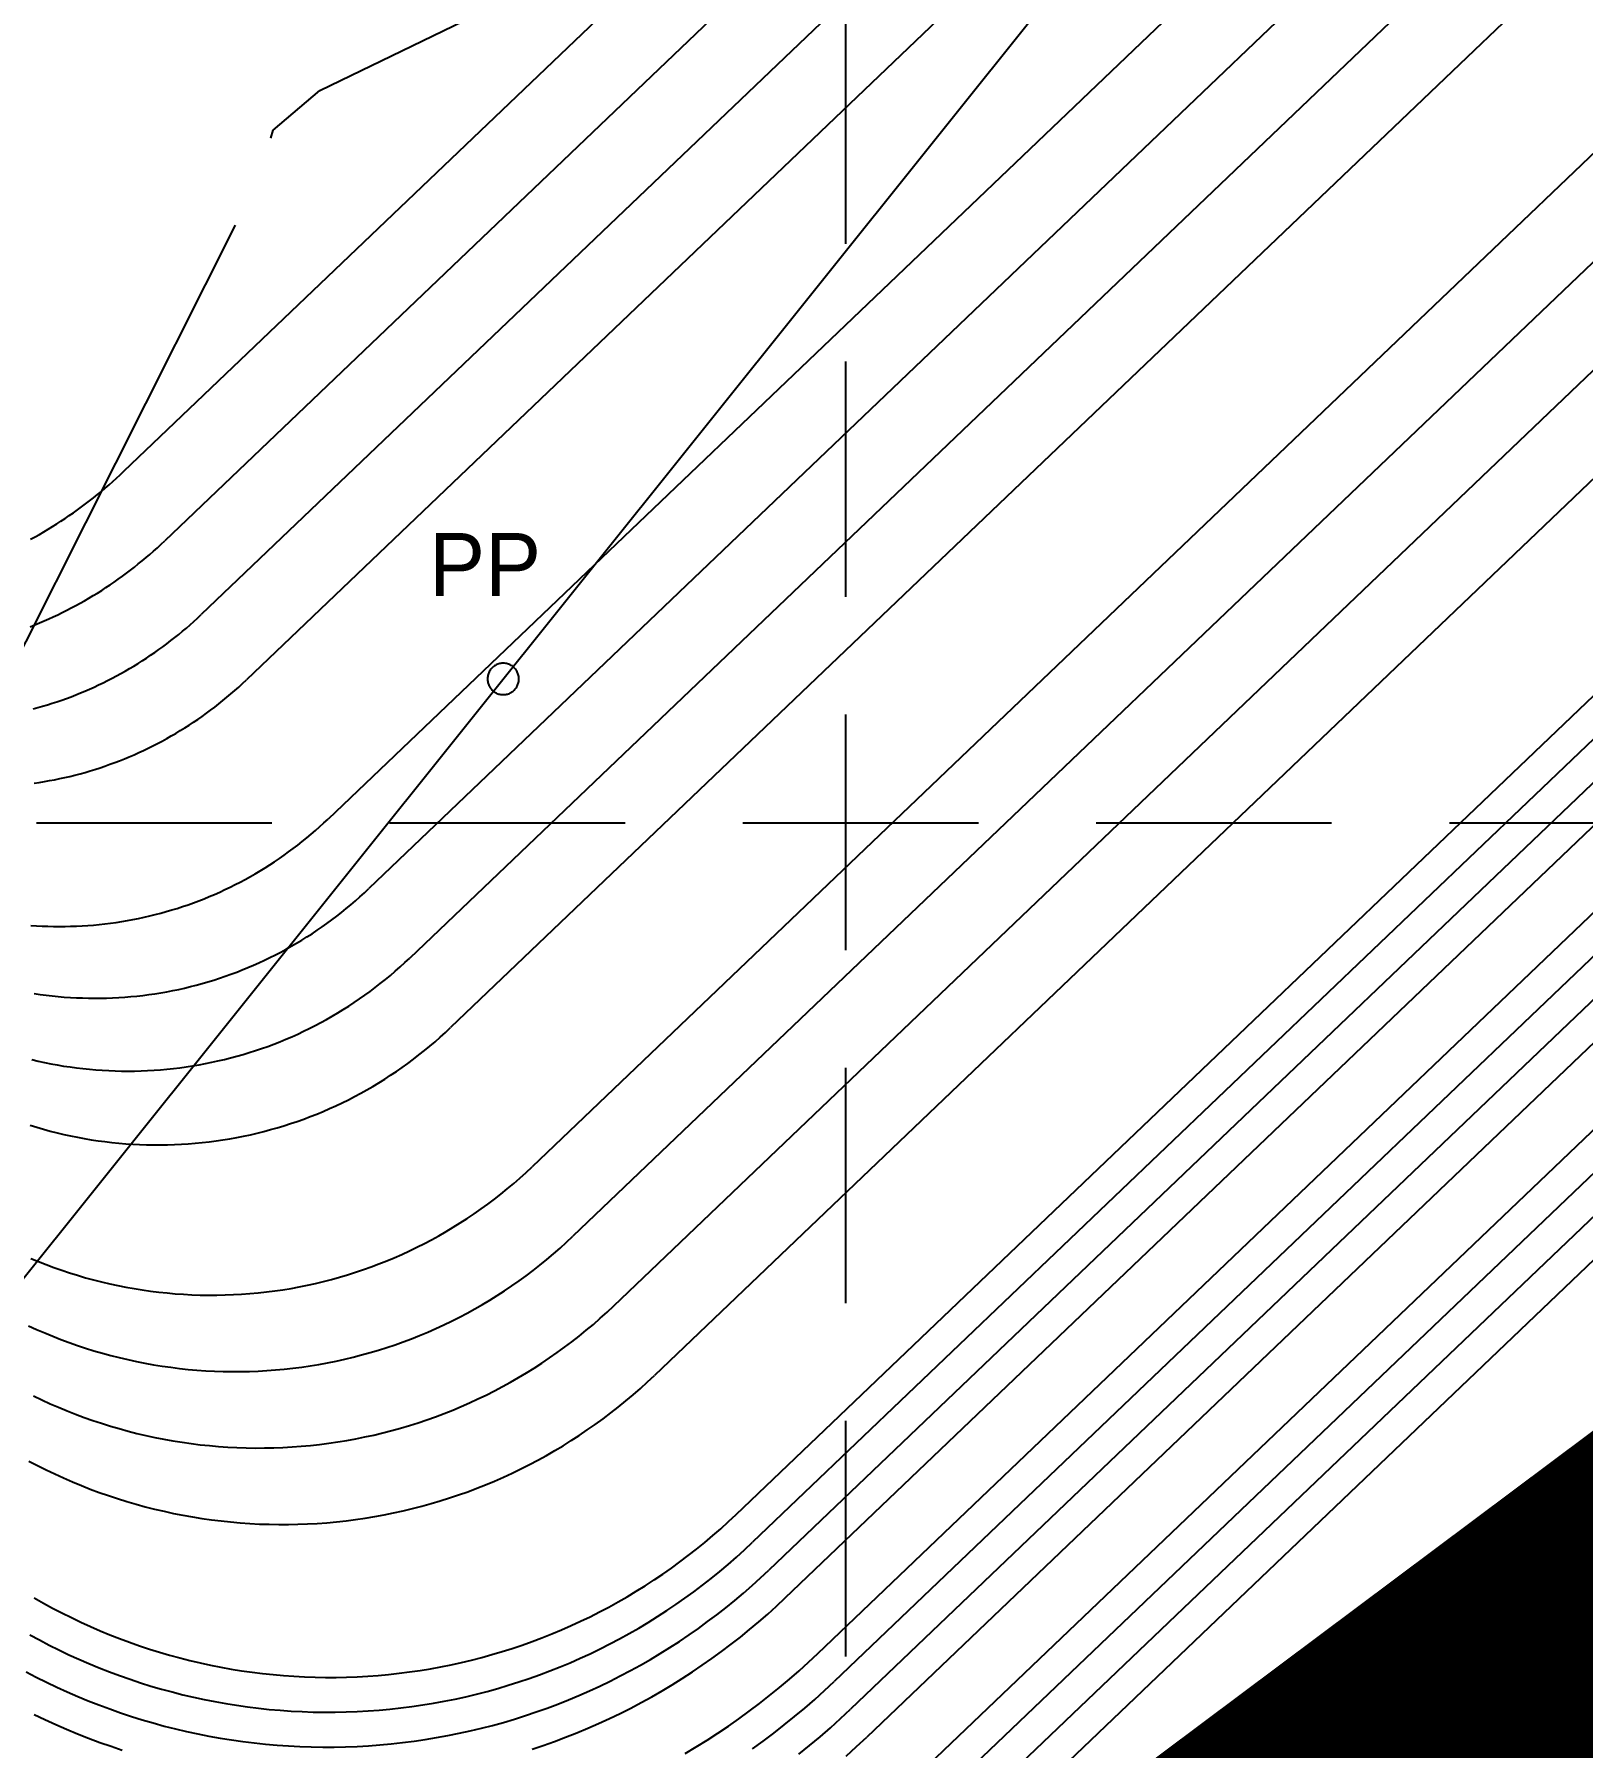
# Model space of a CAD drawing. Header units: inches. Extents: x 2439273 to 2445077, y 7048639 to 7057917.
# Drawn here: x 2443519.5 to 2443716.8, y 7054173.5 to 7054391.8 of the extents above; entities that cross this region are included whole.
import ezdxf
from ezdxf.enums import TextEntityAlignment as Align

# ---------------------------------------------------------------- set-up
doc = ezdxf.new("R2010")
doc.units = ezdxf.units.IN
doc.header["$LTSCALE"] = 300
doc.header["$MEASUREMENT"] = 0
for name, pattern in [('DASHED', [0.29, 0.25, -0.04]), ('DASHEDX2', [0.165, 0.125, -0.04]), ('HIDDEN', [0.375, 0.25, -0.125])]:
    doc.linetypes.add(name, pattern=pattern)
for name, color, linetype in [('DRAINAGE_AREA', 250, 'DASHEDX2'), ('EC', 43, 'DASHEDX2'), ('GRID', 254, 'HIDDEN'), ('new', 3, 'Continuous'), ('PC', 43, 'DASHEDX2'), ('SILT FENCE', 200, 'Continuous')]:
    doc.layers.add(name, color=color, linetype=linetype)
doc.styles.add('TMODELF', font='tmodelf')

msp = doc.modelspace()

# ---------------------------------------------------------------- linework, layer by layer
at = {"layer": 'DRAINAGE_AREA', "color": 7, "linetype": 'DASHED', "const_width": 12, "flags": 128}
msp.add_lwpolyline([(2443106.66, 7052755.35), (2443096.8, 7052982.69), (2443073, 7053091.07), (2443087.96, 7053145.28), (2443138.25, 7053196.62), (2443245.64, 7053250.43), (2443396.74, 7053396.94), (2443402.06, 7053410.98), (2443400.1, 7053435.17), (2443361.75, 7053581.78), (2443355.66, 7053626.05), (2443360.45, 7053690.9), (2443396.83, 7053883.3), (2443421.37, 7054049.31), (2443414.77, 7054126.49), (2443427.59, 7054140.78), (2443497.6, 7054080.11), (2443546.45, 7054074.82), (2443599.67, 7054089.86), (2443685.52, 7054148.73), (2443804.94, 7054275.14), (2443922.68, 7054400.33), (2443990.83, 7054505.4), (2444058.57, 7054642.79), (2444106.47, 7054805.37), (2444125.27, 7054960.81), (2444123.2, 7055116.72), (2444064.64, 7055322.88), (2444010.18, 7055463.55), (2443984.7, 7055528.55), (2443959.04, 7055566.29), (2443932.51, 7055584.7), (2443905.48, 7055590.74), (2443851.57, 7055589.55), (2443765.99, 7055561.71), (2443663.38, 7055510.99), (2443526.32, 7055444.97), (2443425.34, 7055399.43), (2443302.28, 7055347.44), (2443212.92, 7055306.2), (2443135.2, 7055270.14), (2442881.65, 7055688.23), (2442876.71, 7055729.81), (2442799.41, 7055726.7), (2442738.04, 7055727.32), (2442685.42, 7055731.26), (2442624.65, 7055737.58), (2442572.25, 7055746.95), (2442523.23, 7055757.19), (2442430.32, 7055787.75), (2442371.93, 7055810.61), (2442291.41, 7055853.15), (2442173.1, 7055922.06), (2442058.06, 7055991.09), (2441727.23, 7056189.12), (2441528.98, 7056300.85), (2441427.34, 7056352.17), (2441386.01, 7056367.81), (2441347.42, 7056379.61), (2441243.61, 7056401.56), (2441166.77, 7056414.97), (2441045.88, 7056423.53), (2440971.8, 7056416.89), (2440887.42, 7056397.1), (2440803.2, 7056370.56), (2440808.87, 7056305.65), (2440829.52, 7056148.48), (2440839.18, 7056106.98), (2440849.31, 7056074.16), (2440863.85, 7056044.5), (2440887.71, 7056006.48), (2440936.05, 7055957.6), (2441004.91, 7055891.69), (2441064.92, 7055847.87)], dxfattribs=at)
at = {"layer": 'EC', "color": 43, "linetype": 'DASHED', "flags": 128}
msp.add_lwpolyline([(2443511.42, 7054300.48), (2443548.13, 7054373.47), (2443549.9, 7054379.58), (2443555.88, 7054384.63), (2443715.85, 7054462.31), (2443717.13, 7054463.67), (2443822.87, 7054531.66), (2443863.04, 7054569.1), (2443856.64, 7054519.64)], dxfattribs=at)
at = {"layer": 'GRID', "linetype": 'HIDDEN', "ltscale": 0.4}
for p, q in [((2443623.18, 7049370.11), (2443622.65, 7057765.42)), ((2439424.76, 7054291.31), (2444925.44, 7054291.31))]:
    msp.add_line(p, q, dxfattribs=at)
at = {"layer": 'new', "color": 3, "linetype": 'Continuous', "flags": 128}
msp.add_lwpolyline([(2441289.54, 7051575.25), (2441328.35, 7051607.02), (2441505.77, 7051755.74), (2441595.35, 7051831.79), (2441798.77, 7052085.82), (2441984.9, 7052317.12), (2442210.74, 7052600.11), (2442422.81, 7052864.7), (2442642.04, 7053138.47), (2443656.45, 7054406.17), (2443988.28, 7054583.22), (2444082, 7054633.72)], dxfattribs=at)
msp.add_lwpolyline([(2443580.64, 7054311.07), (2443580.55, 7054311.16), (2443580.45, 7054311.24), (2443580.35, 7054311.31), (2443580.24, 7054311.38), (2443580.13, 7054311.44), (2443580.02, 7054311.5), (2443579.9, 7054311.54), (2443579.78, 7054311.58), (2443579.66, 7054311.61), (2443579.54, 7054311.64), (2443579.41, 7054311.65), (2443579.29, 7054311.66), (2443579.16, 7054311.66), (2443579.03, 7054311.65), (2443578.91, 7054311.64), (2443578.79, 7054311.61), (2443578.66, 7054311.58), (2443578.54, 7054311.54), (2443578.43, 7054311.5), (2443578.31, 7054311.44), (2443578.2, 7054311.38), (2443578.1, 7054311.31), (2443578, 7054311.24), (2443577.9, 7054311.16), (2443577.81, 7054311.07), (2443577.72, 7054310.98), (2443577.64, 7054310.89), (2443577.57, 7054310.78), (2443577.5, 7054310.68), (2443577.44, 7054310.57), (2443577.39, 7054310.45), (2443577.34, 7054310.34), (2443577.3, 7054310.22), (2443577.27, 7054310.1), (2443577.25, 7054309.97), (2443577.23, 7054309.85), (2443577.22, 7054309.72), (2443577.22, 7054309.6), (2443577.23, 7054309.47), (2443577.25, 7054309.35), (2443577.27, 7054309.22), (2443577.3, 7054309.1), (2443577.34, 7054308.98), (2443577.39, 7054308.87), (2443577.44, 7054308.75), (2443577.5, 7054308.64), (2443577.57, 7054308.54), (2443577.64, 7054308.43), (2443577.72, 7054308.34), (2443577.81, 7054308.25), (2443577.9, 7054308.16), (2443578, 7054308.08), (2443578.1, 7054308.01), (2443578.2, 7054307.94), (2443578.31, 7054307.88), (2443578.43, 7054307.82), (2443578.54, 7054307.78), (2443578.66, 7054307.74), (2443578.79, 7054307.71), (2443578.91, 7054307.68), (2443579.03, 7054307.67), (2443579.16, 7054307.66), (2443579.29, 7054307.66), (2443579.41, 7054307.67), (2443579.54, 7054307.68), (2443579.66, 7054307.71), (2443579.78, 7054307.74), (2443579.9, 7054307.78), (2443580.02, 7054307.82), (2443580.13, 7054307.88), (2443580.24, 7054307.94), (2443580.35, 7054308.01), (2443580.45, 7054308.08), (2443580.55, 7054308.16), (2443580.64, 7054308.25), (2443580.72, 7054308.34), (2443580.8, 7054308.43), (2443580.88, 7054308.54), (2443580.94, 7054308.64), (2443581, 7054308.75), (2443581.06, 7054308.87), (2443581.1, 7054308.98), (2443581.14, 7054309.1), (2443581.17, 7054309.22), (2443581.2, 7054309.35), (2443581.21, 7054309.47), (2443581.22, 7054309.6), (2443581.22, 7054309.72), (2443581.21, 7054309.85), (2443581.2, 7054309.97), (2443581.17, 7054310.1), (2443581.14, 7054310.22), (2443581.1, 7054310.34), (2443581.06, 7054310.45), (2443581, 7054310.57), (2443580.94, 7054310.68), (2443580.88, 7054310.78), (2443580.8, 7054310.89), (2443580.72, 7054310.98), (2443580.64, 7054311.07)], close=True, dxfattribs=at)
at = {"layer": 'PC', "color": 24, "linetype": 'Continuous', "flags": 128}
for points in [[(2443530.9, 7054336.12), (2443656.02, 7054455.62)], [(2443662.92, 7054448.39), (2443536.1, 7054327.26)], [(2443669.83, 7054441.15), (2443540.74, 7054317.86)], [(2443676.74, 7054433.92), (2443546.5, 7054309.53)], [(2443690.55, 7054419.46), (2443556.91, 7054291.81)], [(2443697.46, 7054412.23), (2443562.11, 7054282.95)], [(2443704.36, 7054405), (2443567.31, 7054274.09)], [(2443711.27, 7054397.77), (2443572.51, 7054265.23)], [(2443725.09, 7054383.3), (2443582.91, 7054247.5)], [(2443731.99, 7054376.07), (2443588.11, 7054238.64)], [(2443593.31, 7054229.78), (2443738.9, 7054368.84)], [(2443745.81, 7054361.61), (2443598.51, 7054220.92)], [(2443519.48, 7054192.57), (2443520.64, 7054191.91), (2443521.82, 7054191.27), (2443523.01, 7054190.65), (2443524.21, 7054190.05), (2443525.42, 7054189.47), (2443526.64, 7054188.91), (2443527.87, 7054188.38), (2443529.11, 7054187.87), (2443530.36, 7054187.38), (2443531.62, 7054186.91), (2443532.89, 7054186.46), (2443534.16, 7054186.04), (2443535.44, 7054185.64), (2443536.73, 7054185.27), (2443538.02, 7054184.91), (2443539.32, 7054184.58), (2443540.63, 7054184.28), (2443541.94, 7054183.99), (2443543.26, 7054183.73), (2443544.58, 7054183.5), (2443545.9, 7054183.28), (2443547.23, 7054183.09), (2443548.56, 7054182.93), (2443549.9, 7054182.79), (2443551.24, 7054182.67), (2443552.57, 7054182.58), (2443553.91, 7054182.51), (2443555.25, 7054182.46), (2443556.6, 7054182.44), (2443557.94, 7054182.44), (2443559.28, 7054182.47), (2443560.62, 7054182.52), (2443561.96, 7054182.6), (2443563.3, 7054182.69), (2443564.63, 7054182.82), (2443565.97, 7054182.96), (2443567.3, 7054183.13), (2443568.63, 7054183.33), (2443569.95, 7054183.54), (2443571.27, 7054183.79), (2443572.59, 7054184.05), (2443573.9, 7054184.34), (2443575.2, 7054184.65), (2443576.5, 7054184.99), (2443577.79, 7054185.34), (2443579.08, 7054185.73), (2443580.36, 7054186.13), (2443581.63, 7054186.56), (2443582.9, 7054187.01), (2443584.15, 7054187.48), (2443585.4, 7054187.97), (2443586.64, 7054188.49), (2443587.87, 7054189.03), (2443589.08, 7054189.59), (2443590.29, 7054190.17), (2443591.49, 7054190.78), (2443592.68, 7054191.4), (2443593.85, 7054192.05), (2443595.02, 7054192.72), (2443596.17, 7054193.41), (2443597.31, 7054194.12), (2443598.44, 7054194.85), (2443599.55, 7054195.6), (2443600.65, 7054196.36), (2443601.73, 7054197.15), (2443602.8, 7054197.96), (2443603.86, 7054198.79), (2443604.9, 7054199.63), (2443605.93, 7054200.5), (2443606.94, 7054201.38), (2443607.93, 7054202.28), (2443608.91, 7054203.2), (2443759.62, 7054347.15)], [(2443762.38, 7054344.25), (2443610.99, 7054199.65)], [(2443765.15, 7054341.36), (2443613.07, 7054196.11)], [(2443615.15, 7054192.57), (2443767.91, 7054338.47)], [(2443519.02, 7054327.46), (2443519.59, 7054327.77), (2443520.14, 7054328.08), (2443520.7, 7054328.4), (2443521.25, 7054328.73), (2443521.79, 7054329.07), (2443522.34, 7054329.41), (2443522.88, 7054329.75), (2443523.41, 7054330.11), (2443523.94, 7054330.47), (2443524.47, 7054330.83), (2443524.99, 7054331.2), (2443525.51, 7054331.58), (2443526.02, 7054331.97), (2443526.53, 7054332.35), (2443527.04, 7054332.75), (2443527.54, 7054333.15), (2443528.03, 7054333.56), (2443528.52, 7054333.97), (2443529.01, 7054334.39), (2443529.49, 7054334.81), (2443529.97, 7054335.24), (2443530.44, 7054335.68), (2443530.9, 7054336.12)], [(2443619.31, 7054185.48), (2443773.43, 7054332.68)], [(2443776.2, 7054329.79), (2443621.4, 7054181.93)], [(2443518.96, 7054316.32), (2443519.55, 7054316.56), (2443520.14, 7054316.81), (2443520.73, 7054317.06), (2443521.32, 7054317.31), (2443521.9, 7054317.58), (2443522.48, 7054317.85), (2443523.05, 7054318.13), (2443523.62, 7054318.42), (2443524.19, 7054318.71), (2443524.76, 7054319.01), (2443525.32, 7054319.32), (2443525.88, 7054319.63), (2443526.43, 7054319.95), (2443526.98, 7054320.28), (2443527.52, 7054320.61), (2443528.07, 7054320.95), (2443528.6, 7054321.3), (2443529.14, 7054321.65), (2443529.66, 7054322.01), (2443530.19, 7054322.38), (2443530.71, 7054322.75), (2443531.22, 7054323.13), (2443531.73, 7054323.52), (2443532.24, 7054323.91), (2443532.74, 7054324.31), (2443533.23, 7054324.71), (2443533.73, 7054325.12), (2443534.21, 7054325.53), (2443534.69, 7054325.96), (2443535.17, 7054326.38), (2443535.64, 7054326.82), (2443536.1, 7054327.26)], [(2443778.96, 7054326.9), (2443623.48, 7054178.39)], [(2443781.72, 7054324.01), (2443625.56, 7054174.84)], [(2443519.33, 7054305.84), (2443519.94, 7054306.01), (2443520.55, 7054306.18), (2443521.16, 7054306.37), (2443521.77, 7054306.56), (2443522.37, 7054306.76), (2443522.98, 7054306.96), (2443523.58, 7054307.18), (2443524.17, 7054307.4), (2443524.76, 7054307.63), (2443525.36, 7054307.87), (2443525.94, 7054308.11), (2443526.53, 7054308.37), (2443527.11, 7054308.63), (2443527.68, 7054308.9), (2443528.26, 7054309.17), (2443528.83, 7054309.45), (2443529.4, 7054309.74), (2443529.96, 7054310.04), (2443530.52, 7054310.34), (2443531.07, 7054310.66), (2443531.62, 7054310.97), (2443532.17, 7054311.3), (2443532.71, 7054311.63), (2443533.25, 7054311.97), (2443533.78, 7054312.32), (2443534.31, 7054312.67), (2443534.84, 7054313.03), (2443535.36, 7054313.4), (2443535.87, 7054313.77), (2443536.38, 7054314.15), (2443536.89, 7054314.54), (2443537.39, 7054314.93), (2443537.88, 7054315.33), (2443538.37, 7054315.74), (2443538.86, 7054316.15), (2443539.34, 7054316.57), (2443539.81, 7054316.99), (2443540.28, 7054317.42), (2443540.74, 7054317.86)], [(2443629.72, 7054167.75), (2443787.25, 7054318.22)], [(2443631.8, 7054164.21), (2443790.01, 7054315.33)], [(2443792.77, 7054312.44), (2443633.88, 7054160.66)], [(2443519.46, 7054296.37), (2443520.11, 7054296.47), (2443520.77, 7054296.58), (2443521.42, 7054296.7), (2443522.08, 7054296.82), (2443522.73, 7054296.96), (2443523.38, 7054297.1), (2443524.02, 7054297.25), (2443524.67, 7054297.41), (2443525.31, 7054297.58), (2443525.95, 7054297.76), (2443526.59, 7054297.95), (2443527.22, 7054298.14), (2443527.86, 7054298.35), (2443528.49, 7054298.56), (2443529.11, 7054298.78), (2443529.74, 7054299.01), (2443530.36, 7054299.24), (2443530.97, 7054299.49), (2443531.59, 7054299.74), (2443532.2, 7054300.01), (2443532.81, 7054300.28), (2443533.41, 7054300.56), (2443534.01, 7054300.84), (2443534.6, 7054301.14), (2443535.2, 7054301.44), (2443535.78, 7054301.75), (2443536.37, 7054302.07), (2443536.94, 7054302.4), (2443537.52, 7054302.73), (2443538.09, 7054303.07), (2443538.65, 7054303.42), (2443539.21, 7054303.78), (2443539.77, 7054304.14), (2443540.32, 7054304.51), (2443540.87, 7054304.89), (2443541.41, 7054305.28), (2443541.94, 7054305.67), (2443542.47, 7054306.08), (2443543, 7054306.48), (2443543.51, 7054306.9), (2443544.03, 7054307.32), (2443544.53, 7054307.75), (2443545.04, 7054308.19), (2443545.53, 7054308.63), (2443546.02, 7054309.08), (2443546.5, 7054309.53)], [(2443795.54, 7054309.54), (2443586.14, 7054109.54)], [(2443519.04, 7054278.26), (2443519.77, 7054278.21), (2443520.49, 7054278.17), (2443521.22, 7054278.14), (2443521.94, 7054278.12), (2443522.67, 7054278.12), (2443523.4, 7054278.12), (2443524.12, 7054278.14), (2443524.85, 7054278.16), (2443525.58, 7054278.2), (2443526.3, 7054278.25), (2443527.02, 7054278.3), (2443527.75, 7054278.37), (2443528.47, 7054278.45), (2443529.19, 7054278.54), (2443529.91, 7054278.64), (2443530.63, 7054278.75), (2443531.35, 7054278.87), (2443532.06, 7054279), (2443532.77, 7054279.14), (2443533.48, 7054279.3), (2443534.19, 7054279.46), (2443534.9, 7054279.63), (2443535.6, 7054279.82), (2443536.3, 7054280.01), (2443537, 7054280.22), (2443537.69, 7054280.43), (2443538.38, 7054280.65), (2443539.07, 7054280.89), (2443539.76, 7054281.13), (2443540.44, 7054281.39), (2443541.11, 7054281.65), (2443541.78, 7054281.93), (2443542.45, 7054282.21), (2443543.12, 7054282.51), (2443543.78, 7054282.81), (2443544.43, 7054283.13), (2443545.08, 7054283.45), (2443545.73, 7054283.78), (2443546.37, 7054284.12), (2443547.01, 7054284.48), (2443547.64, 7054284.84), (2443548.26, 7054285.21), (2443548.88, 7054285.59), (2443549.5, 7054285.98), (2443550.1, 7054286.37), (2443550.71, 7054286.78), (2443551.3, 7054287.19), (2443551.89, 7054287.62), (2443552.48, 7054288.05), (2443553.05, 7054288.49), (2443553.63, 7054288.94), (2443554.19, 7054289.4), (2443554.75, 7054289.87), (2443555.3, 7054290.34), (2443555.84, 7054290.82), (2443556.38, 7054291.31), (2443556.91, 7054291.81)], [(2443519.48, 7054269.58), (2443520.24, 7054269.47), (2443521, 7054269.37), (2443521.77, 7054269.28), (2443522.54, 7054269.2), (2443523.31, 7054269.13), (2443524.08, 7054269.08), (2443524.85, 7054269.04), (2443525.62, 7054269.01), (2443526.39, 7054268.99), (2443527.16, 7054268.98), (2443527.93, 7054268.98), (2443528.7, 7054269), (2443529.47, 7054269.03), (2443530.24, 7054269.07), (2443531.01, 7054269.12), (2443531.78, 7054269.18), (2443532.55, 7054269.26), (2443533.32, 7054269.34), (2443534.08, 7054269.44), (2443534.84, 7054269.55), (2443535.61, 7054269.68), (2443536.37, 7054269.81), (2443537.12, 7054269.95), (2443537.88, 7054270.11), (2443538.63, 7054270.28), (2443539.38, 7054270.46), (2443540.13, 7054270.65), (2443540.87, 7054270.85), (2443541.61, 7054271.07), (2443542.35, 7054271.29), (2443543.09, 7054271.53), (2443543.82, 7054271.77), (2443544.54, 7054272.03), (2443545.27, 7054272.3), (2443545.98, 7054272.58), (2443546.7, 7054272.88), (2443547.41, 7054273.18), (2443548.11, 7054273.49), (2443548.81, 7054273.82), (2443549.51, 7054274.15), (2443550.2, 7054274.5), (2443550.88, 7054274.85), (2443551.56, 7054275.22), (2443552.23, 7054275.6), (2443552.9, 7054275.98), (2443553.56, 7054276.38), (2443554.22, 7054276.79), (2443554.87, 7054277.2), (2443555.51, 7054277.63), (2443556.14, 7054278.07), (2443556.77, 7054278.51), (2443557.4, 7054278.97), (2443558.01, 7054279.44), (2443558.62, 7054279.91), (2443559.22, 7054280.39), (2443559.81, 7054280.89), (2443560.4, 7054281.39), (2443560.98, 7054281.9), (2443561.55, 7054282.42), (2443562.11, 7054282.95)], [(2443519.18, 7054261.15), (2443519.98, 7054260.96), (2443520.79, 7054260.79), (2443521.6, 7054260.63), (2443522.41, 7054260.48), (2443523.22, 7054260.34), (2443524.04, 7054260.22), (2443524.86, 7054260.11), (2443525.68, 7054260.01), (2443526.5, 7054259.93), (2443527.32, 7054259.86), (2443528.14, 7054259.8), (2443528.97, 7054259.75), (2443529.79, 7054259.72), (2443530.61, 7054259.7), (2443531.44, 7054259.7), (2443532.26, 7054259.7), (2443533.09, 7054259.72), (2443533.91, 7054259.76), (2443534.74, 7054259.8), (2443535.56, 7054259.86), (2443536.38, 7054259.93), (2443537.2, 7054260.02), (2443538.02, 7054260.12), (2443538.84, 7054260.23), (2443539.65, 7054260.35), (2443540.47, 7054260.49), (2443541.28, 7054260.64), (2443542.09, 7054260.81), (2443542.89, 7054260.98), (2443543.7, 7054261.17), (2443544.5, 7054261.37), (2443545.29, 7054261.59), (2443546.09, 7054261.81), (2443546.88, 7054262.05), (2443547.66, 7054262.3), (2443548.44, 7054262.57), (2443549.22, 7054262.84), (2443549.99, 7054263.13), (2443550.76, 7054263.43), (2443551.52, 7054263.75), (2443552.28, 7054264.07), (2443553.04, 7054264.41), (2443553.78, 7054264.76), (2443554.52, 7054265.12), (2443555.26, 7054265.49), (2443555.99, 7054265.88), (2443556.71, 7054266.27), (2443557.43, 7054266.68), (2443558.14, 7054267.1), (2443558.85, 7054267.53), (2443559.54, 7054267.97), (2443560.23, 7054268.42), (2443560.92, 7054268.89), (2443561.59, 7054269.36), (2443562.26, 7054269.84), (2443562.92, 7054270.34), (2443563.57, 7054270.84), (2443564.22, 7054271.36), (2443564.85, 7054271.89), (2443565.48, 7054272.42), (2443566.1, 7054272.97), (2443566.71, 7054273.52), (2443567.31, 7054274.09)], [(2443518.97, 7054252.79), (2443519.82, 7054252.53), (2443520.67, 7054252.28), (2443521.52, 7054252.05), (2443522.38, 7054251.83), (2443523.25, 7054251.63), (2443524.11, 7054251.44), (2443524.98, 7054251.26), (2443525.86, 7054251.1), (2443526.73, 7054250.95), (2443527.61, 7054250.82), (2443528.49, 7054250.7), (2443529.37, 7054250.6), (2443530.25, 7054250.51), (2443531.14, 7054250.44), (2443532.02, 7054250.38), (2443532.91, 7054250.33), (2443533.79, 7054250.3), (2443534.68, 7054250.28), (2443535.57, 7054250.28), (2443536.46, 7054250.3), (2443537.34, 7054250.32), (2443538.23, 7054250.36), (2443539.11, 7054250.42), (2443540, 7054250.49), (2443540.88, 7054250.58), (2443541.76, 7054250.68), (2443542.64, 7054250.79), (2443543.52, 7054250.92), (2443544.4, 7054251.07), (2443545.27, 7054251.22), (2443546.14, 7054251.4), (2443547.01, 7054251.58), (2443547.87, 7054251.78), (2443548.73, 7054252), (2443549.59, 7054252.23), (2443550.44, 7054252.47), (2443551.29, 7054252.73), (2443552.14, 7054253), (2443552.98, 7054253.28), (2443553.81, 7054253.58), (2443554.64, 7054253.9), (2443555.47, 7054254.22), (2443556.29, 7054254.56), (2443557.1, 7054254.91), (2443557.91, 7054255.28), (2443558.71, 7054255.66), (2443559.51, 7054256.05), (2443560.3, 7054256.46), (2443561.08, 7054256.88), (2443561.85, 7054257.31), (2443562.62, 7054257.75), (2443563.38, 7054258.21), (2443564.14, 7054258.68), (2443564.88, 7054259.16), (2443565.62, 7054259.65), (2443566.35, 7054260.16), (2443567.07, 7054260.68), (2443567.78, 7054261.2), (2443568.48, 7054261.75), (2443569.18, 7054262.3), (2443569.86, 7054262.86), (2443570.54, 7054263.44), (2443571.21, 7054264.02), (2443571.86, 7054264.62), (2443572.51, 7054265.23)], [(2443519.04, 7054235.82), (2443520.02, 7054235.42), (2443521, 7054235.03), (2443521.99, 7054234.67), (2443522.99, 7054234.32), (2443523.99, 7054233.98), (2443525, 7054233.67), (2443526.02, 7054233.37), (2443527.04, 7054233.09), (2443528.06, 7054232.83), (2443529.09, 7054232.59), (2443530.13, 7054232.37), (2443531.16, 7054232.16), (2443532.21, 7054231.98), (2443533.25, 7054231.81), (2443534.3, 7054231.66), (2443535.35, 7054231.53), (2443536.4, 7054231.42), (2443537.45, 7054231.33), (2443538.51, 7054231.25), (2443539.56, 7054231.2), (2443540.62, 7054231.16), (2443541.68, 7054231.14), (2443542.73, 7054231.15), (2443543.79, 7054231.17), (2443544.85, 7054231.21), (2443545.9, 7054231.27), (2443546.96, 7054231.34), (2443548.01, 7054231.44), (2443549.06, 7054231.56), (2443550.11, 7054231.69), (2443551.16, 7054231.84), (2443552.2, 7054232.01), (2443553.24, 7054232.2), (2443554.28, 7054232.41), (2443555.31, 7054232.64), (2443556.34, 7054232.89), (2443557.36, 7054233.15), (2443558.38, 7054233.43), (2443559.4, 7054233.73), (2443560.41, 7054234.05), (2443561.41, 7054234.39), (2443562.4, 7054234.74), (2443563.39, 7054235.12), (2443564.38, 7054235.51), (2443565.35, 7054235.91), (2443566.32, 7054236.34), (2443567.28, 7054236.78), (2443568.23, 7054237.24), (2443569.18, 7054237.72), (2443570.11, 7054238.21), (2443571.04, 7054238.72), (2443571.96, 7054239.25), (2443572.87, 7054239.79), (2443573.76, 7054240.35), (2443574.65, 7054240.92), (2443575.53, 7054241.51), (2443576.4, 7054242.12), (2443577.25, 7054242.74), (2443578.1, 7054243.38), (2443578.93, 7054244.03), (2443579.75, 7054244.69), (2443580.56, 7054245.38), (2443581.35, 7054246.07), (2443582.14, 7054246.78), (2443582.91, 7054247.5)], [(2443518.77, 7054227.24), (2443519.78, 7054226.78), (2443520.81, 7054226.34), (2443521.84, 7054225.91), (2443522.87, 7054225.5), (2443523.92, 7054225.11), (2443524.97, 7054224.74), (2443526.03, 7054224.39), (2443527.09, 7054224.06), (2443528.16, 7054223.75), (2443529.24, 7054223.46), (2443530.32, 7054223.18), (2443531.4, 7054222.93), (2443532.49, 7054222.69), (2443533.58, 7054222.48), (2443534.68, 7054222.28), (2443535.78, 7054222.1), (2443536.88, 7054221.95), (2443537.99, 7054221.81), (2443539.1, 7054221.69), (2443540.21, 7054221.59), (2443541.32, 7054221.52), (2443542.43, 7054221.46), (2443543.55, 7054221.42), (2443544.66, 7054221.4), (2443545.77, 7054221.41), (2443546.89, 7054221.43), (2443548, 7054221.47), (2443549.12, 7054221.53), (2443550.23, 7054221.61), (2443551.34, 7054221.72), (2443552.44, 7054221.84), (2443553.55, 7054221.98), (2443554.65, 7054222.14), (2443555.75, 7054222.32), (2443556.85, 7054222.52), (2443557.94, 7054222.74), (2443559.03, 7054222.98), (2443560.11, 7054223.24), (2443561.19, 7054223.52), (2443562.27, 7054223.82), (2443563.33, 7054224.13), (2443564.4, 7054224.47), (2443565.45, 7054224.82), (2443566.5, 7054225.2), (2443567.55, 7054225.59), (2443568.58, 7054226), (2443569.61, 7054226.43), (2443570.63, 7054226.88), (2443571.64, 7054227.34), (2443572.65, 7054227.83), (2443573.64, 7054228.33), (2443574.63, 7054228.85), (2443575.6, 7054229.39), (2443576.57, 7054229.94), (2443577.53, 7054230.51), (2443578.47, 7054231.1), (2443579.41, 7054231.71), (2443580.33, 7054232.33), (2443581.25, 7054232.97), (2443582.15, 7054233.62), (2443583.04, 7054234.29), (2443583.91, 7054234.98), (2443584.78, 7054235.68), (2443585.63, 7054236.4), (2443586.47, 7054237.13), (2443587.3, 7054237.88), (2443588.11, 7054238.64)], [(2443519.38, 7054218.3), (2443520.43, 7054217.8), (2443521.5, 7054217.31), (2443522.57, 7054216.85), (2443523.66, 7054216.4), (2443524.75, 7054215.97), (2443525.84, 7054215.56), (2443526.95, 7054215.17), (2443528.06, 7054214.81), (2443529.18, 7054214.46), (2443530.3, 7054214.13), (2443531.43, 7054213.82), (2443532.57, 7054213.53), (2443533.71, 7054213.26), (2443534.85, 7054213.02), (2443536, 7054212.79), (2443537.15, 7054212.58), (2443538.31, 7054212.4), (2443539.47, 7054212.23), (2443540.63, 7054212.09), (2443541.8, 7054211.97), (2443542.96, 7054211.86), (2443544.13, 7054211.78), (2443545.3, 7054211.72), (2443546.47, 7054211.68), (2443547.64, 7054211.66), (2443548.82, 7054211.67), (2443549.99, 7054211.69), (2443551.16, 7054211.73), (2443552.33, 7054211.8), (2443553.49, 7054211.88), (2443554.66, 7054211.99), (2443555.83, 7054212.12), (2443556.99, 7054212.27), (2443558.15, 7054212.44), (2443559.3, 7054212.63), (2443560.45, 7054212.84), (2443561.6, 7054213.07), (2443562.75, 7054213.32), (2443563.88, 7054213.59), (2443565.02, 7054213.88), (2443566.15, 7054214.2), (2443567.27, 7054214.53), (2443568.39, 7054214.88), (2443569.5, 7054215.26), (2443570.6, 7054215.65), (2443571.7, 7054216.06), (2443572.79, 7054216.49), (2443573.87, 7054216.94), (2443574.94, 7054217.42), (2443576, 7054217.91), (2443577.06, 7054218.41), (2443578.1, 7054218.94), (2443579.14, 7054219.49), (2443580.17, 7054220.05), (2443581.18, 7054220.63), (2443582.19, 7054221.24), (2443583.18, 7054221.85), (2443584.16, 7054222.49), (2443585.14, 7054223.15), (2443586.1, 7054223.82), (2443587.04, 7054224.5), (2443587.98, 7054225.21), (2443588.9, 7054225.93), (2443589.81, 7054226.67), (2443590.71, 7054227.42), (2443591.59, 7054228.19), (2443592.46, 7054228.98), (2443593.31, 7054229.78)], [(2443518.8, 7054210), (2443519.89, 7054209.43), (2443520.99, 7054208.88), (2443522.1, 7054208.36), (2443523.21, 7054207.85), (2443524.34, 7054207.36), (2443525.48, 7054206.89), (2443526.62, 7054206.44), (2443527.77, 7054206.01), (2443528.93, 7054205.6), (2443530.09, 7054205.22), (2443531.27, 7054204.85), (2443532.45, 7054204.51), (2443533.63, 7054204.18), (2443534.82, 7054203.88), (2443536.02, 7054203.6), (2443537.22, 7054203.34), (2443538.42, 7054203.1), (2443539.63, 7054202.89), (2443540.84, 7054202.69), (2443542.06, 7054202.52), (2443543.28, 7054202.37), (2443544.5, 7054202.24), (2443545.72, 7054202.13), (2443546.95, 7054202.05), (2443548.17, 7054201.98), (2443549.4, 7054201.94), (2443550.63, 7054201.92), (2443551.86, 7054201.92), (2443553.08, 7054201.95), (2443554.31, 7054202), (2443555.54, 7054202.06), (2443556.76, 7054202.15), (2443557.99, 7054202.27), (2443559.21, 7054202.4), (2443560.42, 7054202.56), (2443561.64, 7054202.73), (2443562.85, 7054202.93), (2443564.06, 7054203.15), (2443565.26, 7054203.4), (2443566.46, 7054203.66), (2443567.66, 7054203.95), (2443568.85, 7054204.25), (2443570.03, 7054204.58), (2443571.21, 7054204.93), (2443572.38, 7054205.3), (2443573.54, 7054205.69), (2443574.7, 7054206.1), (2443575.85, 7054206.53), (2443576.99, 7054206.99), (2443578.12, 7054207.46), (2443579.25, 7054207.95), (2443580.36, 7054208.47), (2443581.47, 7054209), (2443582.57, 7054209.55), (2443583.65, 7054210.13), (2443584.73, 7054210.72), (2443585.79, 7054211.33), (2443586.85, 7054211.96), (2443587.89, 7054212.61), (2443588.92, 7054213.28), (2443589.94, 7054213.96), (2443590.95, 7054214.67), (2443591.94, 7054215.39), (2443592.92, 7054216.13), (2443593.89, 7054216.88), (2443594.84, 7054217.66), (2443595.78, 7054218.45), (2443596.71, 7054219.26), (2443597.62, 7054220.08), (2443598.51, 7054220.92)], [(2443518.91, 7054187.88), (2443520.14, 7054187.21), (2443521.38, 7054186.56), (2443522.63, 7054185.93), (2443523.89, 7054185.33), (2443525.17, 7054184.75), (2443526.45, 7054184.19), (2443527.74, 7054183.66), (2443529.05, 7054183.15), (2443530.36, 7054182.66), (2443531.68, 7054182.2), (2443533.01, 7054181.76), (2443534.34, 7054181.34), (2443535.69, 7054180.95), (2443537.04, 7054180.58), (2443538.4, 7054180.23), (2443539.76, 7054179.91), (2443541.13, 7054179.62), (2443542.5, 7054179.35), (2443543.88, 7054179.1), (2443545.26, 7054178.88), (2443546.65, 7054178.68), (2443548.03, 7054178.51), (2443549.43, 7054178.36), (2443550.82, 7054178.24), (2443552.22, 7054178.14), (2443553.62, 7054178.07), (2443555.01, 7054178.02), (2443556.41, 7054178), (2443557.81, 7054178), (2443559.21, 7054178.03), (2443560.61, 7054178.08), (2443562.01, 7054178.16), (2443563.41, 7054178.26), (2443564.8, 7054178.39), (2443566.19, 7054178.54), (2443567.58, 7054178.72), (2443568.97, 7054178.92), (2443570.35, 7054179.15), (2443571.72, 7054179.4), (2443573.1, 7054179.68), (2443574.46, 7054179.98), (2443575.82, 7054180.3), (2443577.18, 7054180.65), (2443578.53, 7054181.03), (2443579.87, 7054181.43), (2443581.21, 7054181.85), (2443582.53, 7054182.29), (2443583.85, 7054182.76), (2443585.16, 7054183.26), (2443586.46, 7054183.77), (2443587.75, 7054184.31), (2443589.04, 7054184.87), (2443590.31, 7054185.46), (2443591.57, 7054186.07), (2443592.82, 7054186.7), (2443594.06, 7054187.35), (2443595.28, 7054188.03), (2443596.5, 7054188.72), (2443597.7, 7054189.44), (2443598.89, 7054190.18), (2443600.06, 7054190.94), (2443601.22, 7054191.72), (2443602.37, 7054192.52), (2443603.5, 7054193.35), (2443604.62, 7054194.19), (2443605.72, 7054195.05), (2443606.81, 7054195.93), (2443607.88, 7054196.84), (2443608.93, 7054197.76), (2443609.97, 7054198.7), (2443610.99, 7054199.65)], [(2443518.45, 7054183.15), (2443519.74, 7054182.47), (2443521.05, 7054181.82), (2443522.36, 7054181.19), (2443523.69, 7054180.59), (2443525.03, 7054180.01), (2443526.37, 7054179.45), (2443527.73, 7054178.92), (2443529.1, 7054178.41), (2443530.47, 7054177.93), (2443531.86, 7054177.47), (2443533.25, 7054177.03), (2443534.65, 7054176.63), (2443536.05, 7054176.24), (2443537.47, 7054175.88), (2443538.89, 7054175.55), (2443540.31, 7054175.24), (2443541.74, 7054174.96), (2443543.18, 7054174.7), (2443544.61, 7054174.47), (2443546.06, 7054174.27), (2443547.5, 7054174.09), (2443548.95, 7054173.93), (2443550.41, 7054173.81), (2443551.86, 7054173.7), (2443553.32, 7054173.63), (2443554.77, 7054173.58), (2443556.23, 7054173.56), (2443557.69, 7054173.56), (2443559.15, 7054173.59), (2443560.6, 7054173.64), (2443562.06, 7054173.72), (2443563.51, 7054173.83), (2443564.97, 7054173.96), (2443566.41, 7054174.12), (2443567.86, 7054174.31), (2443569.3, 7054174.52), (2443570.74, 7054174.76), (2443572.18, 7054175.02), (2443573.6, 7054175.31), (2443575.03, 7054175.62), (2443576.45, 7054175.96), (2443577.86, 7054176.32), (2443579.26, 7054176.71), (2443580.66, 7054177.13), (2443582.05, 7054177.56), (2443583.43, 7054178.03), (2443584.81, 7054178.52), (2443586.17, 7054179.03), (2443587.53, 7054179.57), (2443588.87, 7054180.13), (2443590.21, 7054180.72), (2443591.53, 7054181.33), (2443592.84, 7054181.96), (2443594.14, 7054182.62), (2443595.43, 7054183.3), (2443596.71, 7054184), (2443597.98, 7054184.72), (2443599.23, 7054185.47), (2443600.47, 7054186.24), (2443601.69, 7054187.03), (2443602.9, 7054187.85), (2443604.09, 7054188.68), (2443605.27, 7054189.54), (2443606.44, 7054190.42), (2443607.58, 7054191.32), (2443608.72, 7054192.24), (2443609.83, 7054193.18), (2443610.93, 7054194.13), (2443612.01, 7054195.11), (2443613.07, 7054196.11)], [(2443582.9, 7054173.28), (2443584.33, 7054173.76), (2443585.76, 7054174.27), (2443587.18, 7054174.81), (2443588.59, 7054175.37), (2443589.99, 7054175.95), (2443591.38, 7054176.56), (2443592.75, 7054177.19), (2443594.12, 7054177.85), (2443595.47, 7054178.53), (2443596.81, 7054179.24), (2443598.14, 7054179.97), (2443599.46, 7054180.73), (2443600.76, 7054181.5), (2443602.04, 7054182.3), (2443603.32, 7054183.13), (2443604.57, 7054183.98), (2443605.82, 7054184.84), (2443607.04, 7054185.74), (2443608.25, 7054186.65), (2443609.45, 7054187.58), (2443610.62, 7054188.54), (2443611.78, 7054189.51), (2443612.92, 7054190.51), (2443614.05, 7054191.53), (2443615.15, 7054192.57)], [(2443602.41, 7054172.73), (2443603.82, 7054173.57), (2443605.2, 7054174.43), (2443606.57, 7054175.32), (2443607.92, 7054176.23), (2443609.26, 7054177.16), (2443610.58, 7054178.12), (2443611.88, 7054179.11), (2443613.17, 7054180.11), (2443614.44, 7054181.14), (2443615.69, 7054182.19), (2443616.91, 7054183.26), (2443618.12, 7054184.36), (2443619.31, 7054185.48)], [(2443610.98, 7054173.32), (2443612.35, 7054174.32), (2443613.7, 7054175.33), (2443615.03, 7054176.38), (2443616.34, 7054177.44), (2443617.64, 7054178.53), (2443618.91, 7054179.64), (2443620.16, 7054180.78), (2443621.4, 7054181.93)], [(2443519.46, 7054177.71), (2443520.83, 7054177.06), (2443522.21, 7054176.43), (2443523.6, 7054175.82), (2443525, 7054175.24), (2443526.41, 7054174.69), (2443527.83, 7054174.16), (2443529.26, 7054173.66), (2443530.7, 7054173.18)], [(2443616.89, 7054172.64), (2443618.25, 7054173.74), (2443619.59, 7054174.87), (2443620.9, 7054176.02), (2443622.2, 7054177.19), (2443623.48, 7054178.39)], [(2443622.9, 7054172.4), (2443624.24, 7054173.61), (2443625.56, 7054174.84)]]:
    msp.add_lwpolyline(points, dxfattribs=at)
at = {"layer": 'SILT FENCE', "const_width": 40, "flags": 128}
msp.add_lwpolyline([(2443368.46, 7055385.63), (2443937.53, 7055639.24), (2444048.09, 7055434.54), (2444118.86, 7055198.36), (2444131.89, 7055063.12), (2444121.23, 7054897.35), (2444079.58, 7054665.24), (2443994.3, 7054500.78), (2443767.14, 7054225.61), (2443574.28, 7054081.35), (2443474.43, 7054121.45), (2443424.86, 7054171.23), (2443286.87, 7054081.57), (2443292.23, 7054027.17), (2443381.06, 7053872.38), (2443365.93, 7053718.34), (2443351.81, 7053614.88), (2443414.64, 7053431.93), (2443250.25, 7053347.6), (2443093.9, 7053304.78), (2443005.08, 7053362.62), (2442887.99, 7053330.33), (2442866.45, 7053201.19), (2442857.19, 7052948.28)], dxfattribs=at)

# ---------------------------------------------------------------- texts
at = {"layer": 'new', "color": 3, "linetype": 'Continuous', "style": 'TMODELF'}
msp.add_text('PP', height=8, dxfattribs=at).set_placement((2443576.91, 7054320.25), align=Align.CENTER)

doc.saveas('drawing.dxf')
